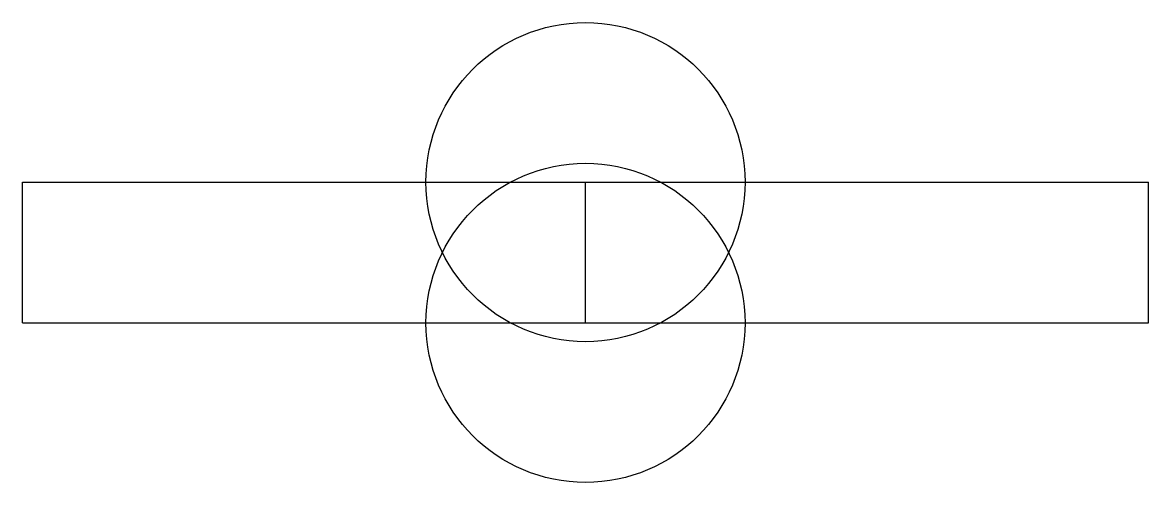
# Model space of a CAD drawing. Header units: millimetres. Extents: x -6 to 6, y -1.7 to 3.2.
import ezdxf

# ---------------------------------------------------------------- set-up
doc = ezdxf.new("R2010")
doc.units = ezdxf.units.MM
doc.layers.add('Part', color=7, linetype='CONTINUOUS')

msp = doc.modelspace()

# ---------------------------------------------------------------- linework, layer by layer
at = {"layer": 'Part'}
for p, q in [((-6, 0, 8), (-6, 1.5, 8)), ((-6, 1.5, -8), (-6, 1.5, 8)), ((-6, 0, -8), (-6, 1.5, -8)), ((-6, 0, 8), (-6, 1.5, 8)), ((-6, 1.5, 8), (6, 1.5, 8)), ((-6, 1.5, -8), (6, 1.5, -8)), ((-6, 1.5, -8), (-6, 1.5, 8)), ((-6, 1.5, 8), (6, 1.5, 8)), ((-6, 0, -8), (-6, 1.5, -8)), ((-6, 1.5, -8), (6, 1.5, -8)), ((0, 0, -3.3), (0, 1.5, -3.3)), ((0, 0, -3.3), (0, 1.5, -3.3)), ((0, 0, 1.7), (0, 1.5, 1.7)), ((0, 0, 1.7), (0, 1.5, 1.7)), ((0, 0, 6.7), (0, 1.5, 6.7)), ((0, 0, 6.7), (0, 1.5, 6.7)), ((6, 0, 8), (6, 1.5, 8)), ((6, 1.5, -8), (6, 1.5, 8)), ((6, 0, -8), (6, 1.5, -8)), ((6, 0, 8), (6, 1.5, 8)), ((6, 1.5, -8), (6, 1.5, 8)), ((6, 0, -8), (6, 1.5, -8)), ((-6, 0, -8), (-6, 0, 8)), ((-6, 0, -8), (6, 0, -8)), ((-6, 0, -8), (-6, 0, 8)), ((-6, 0, 8), (6, 0, 8)), ((-6, 0, 8), (6, 0, 8)), ((-6, 0, -8), (6, 0, -8)), ((6, 0, -8), (6, 0, 8)), ((6, 0, -8), (6, 0, 8))]:
    msp.add_line(p, q, dxfattribs=at)
for centre in [(0, 1.5, -5), (0, 1.5), (0, 1.5, 5), (0, 1.5, -5), (0, 1.5), (0, 1.5, 5), (0, 0, -5), (0, 0), (0, 0, 5), (0, 0, -5), (0, 0), (0, 0, 5)]:
    msp.add_circle(centre, 1.7, dxfattribs=at)

doc.saveas('drawing.dxf')
